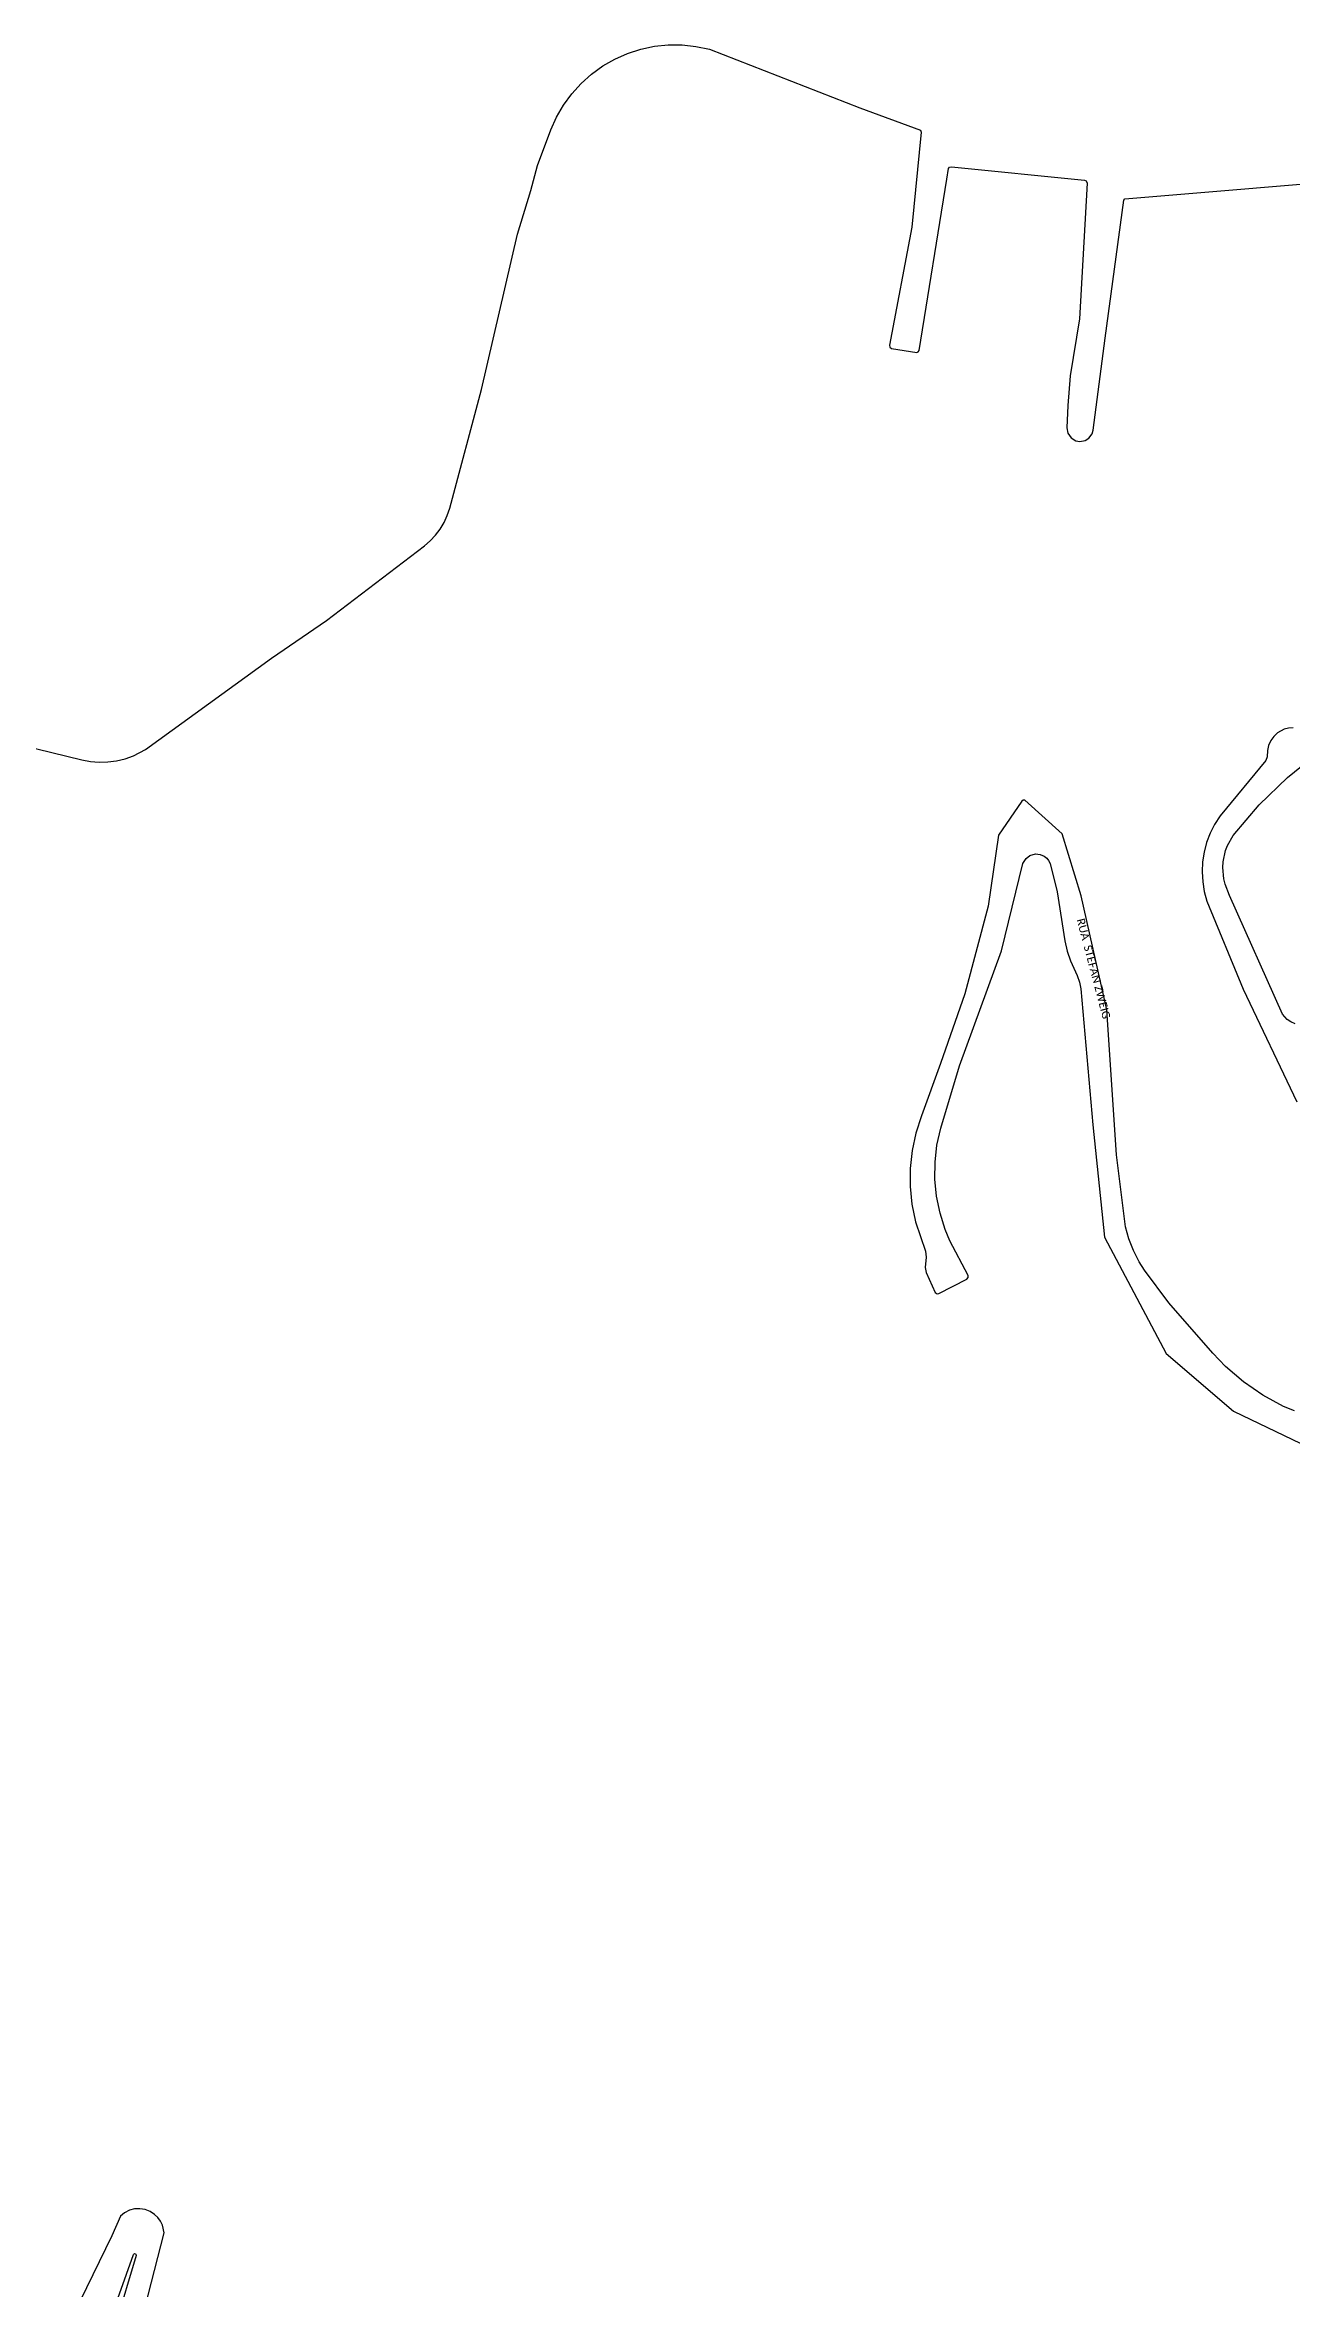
# Model space of a CAD drawing. Header units: millimetres. Extents: x 676447 to 689606, y 7455628 to 7463967.
# Drawn here: x 684855 to 685323, y 7461383 to 7462225 of the extents above; entities that cross this region are included whole.
import ezdxf

# ---------------------------------------------------------------- set-up
doc = ezdxf.new("R2010")
doc.units = ezdxf.units.MM
doc.header["$LTSCALE"] = 0.1
doc.header["$MEASUREMENT"] = 0
doc.layers.add('MUB_QUADRAS', color=7, linetype='Continuous')
doc.layers.add('MUB_SEGMENTO', color=7, linetype='Continuous')
doc.styles.add('Legend', font='calibri.ttf')

msp = doc.modelspace()

# ---------------------------------------------------------------- linework, layer by layer
at = {"layer": 'MUB_QUADRAS', "linetype": 'Continuous'}
for points in [[(684834.76, 7461964.97), (684869.17, 7461956.48), (684872.4, 7461955.89), (684875.68, 7461955.65), (684878.96, 7461955.74), (684882.22, 7461956.18), (684885.41, 7461956.96), (684888.5, 7461958.07), (684893.06, 7461960.43), (684940.32, 7461994.64), (684960.87, 7462008.82), (684997.62, 7462036.72), (684999.8, 7462038.62), (685001.77, 7462040.74), (685003.51, 7462043.06), (685005, 7462045.54), (685006.22, 7462048.16), (685007.16, 7462050.9), (685019.1, 7462095.36), (685032.57, 7462153.7), (685037.48, 7462170.07), (685040.08, 7462179.45), (685045.04, 7462192.79), (685047.17, 7462197.55), (685049.79, 7462202.07), (685052.87, 7462206.28), (685056.37, 7462210.16), (685060.26, 7462213.64), (685064.49, 7462216.7), (685069.01, 7462219.3), (685073.79, 7462221.41), (685078.75, 7462223.02), (685083.86, 7462224.09), (685089.06, 7462224.62), (685094.28, 7462224.61), (685099.47, 7462224.06), (685104.57, 7462222.96), (685160.87, 7462200.98), (685183.66, 7462192.59), (685183.92, 7462191.92), (685180.39, 7462156.31), (685172.08, 7462111.96), (685172.17, 7462111.32), (685172.81, 7462110.81), (685182.24, 7462109.33), (685182.83, 7462109.49), (685183.22, 7462109.98), (685193.49, 7462174.24), (685194.2, 7462178.21), (685194.55, 7462178.72), (685195.26, 7462178.93), (685245.22, 7462173.85), (685245.79, 7462173.6), (685246.12, 7462172.8), (685243.29, 7462121.9), (685239.82, 7462100.58), (685238.95, 7462089.4), (685238.58, 7462081), (685238.96, 7462078.97), (685240.12, 7462077.27), (685241.88, 7462076.19), (685243.4, 7462075.91), (685245.43, 7462076.28), (685246.76, 7462077.09), (685248.02, 7462078.72), (685248.46, 7462080.21), (685252.88, 7462114.67), (685259.93, 7462166.38), (685260.34, 7462166.92), (685357.66, 7462175.06)], [(685323.47, 7461968.58), (685321.7, 7461968.47), (685319.99, 7461968), (685317.59, 7461966.64), (685316.13, 7461965.33), (685314.98, 7461963.74), (685314.19, 7461961.95), (685313.79, 7461960.03), (685313.64, 7461957.61), (685313.1, 7461956.23), (685295.99, 7461935.48), (685293.97, 7461932.34), (685292.29, 7461929.02), (685290.97, 7461925.53), (685290.02, 7461921.92), (685289.45, 7461918.24), (685289.27, 7461914.52), (685289.48, 7461910.79), (685290.08, 7461907.11), (685291.04, 7461903.57), (685304.72, 7461870.51), (685324.73, 7461828.33)], [(685324.14, 7461857.59), (685322.55, 7461858.25), (685321.12, 7461859.22), (685319.44, 7461861.18), (685299.56, 7461905.62), (685297.93, 7461909.92), (685297.39, 7461911.98), (685296.98, 7461916.21), (685297.1, 7461918.34), (685298.02, 7461922.49), (685298.79, 7461924.48), (685300.94, 7461928.14), (685310.69, 7461939.71), (685321.29, 7461949.86), (685326.58, 7461954.11)], [(685323.92, 7461712.45), (685319.81, 7461714.13), (685312.06, 7461718.35), (685304.79, 7461723.36), (685298.08, 7461729.09), (685293.29, 7461734.04), (685276.77, 7461752.9), (685267.67, 7461765.24), (685265.71, 7461768.31), (685263.55, 7461772.5), (685261.83, 7461776.9), (685260.59, 7461781.45), (685257.19, 7461808.41), (685253.5, 7461862.85), (685243.95, 7461905.58), (685236.78, 7461928.82), (685222.76, 7461941.37), (685222.14, 7461941.37), (685221.64, 7461941), (685212.93, 7461928.29), (685209.01, 7461901.65), (685200.24, 7461868.77), (685191.18, 7461842.73), (685184, 7461823.01), (685181.91, 7461816.61), (685180.49, 7461810.02), (685179.77, 7461803.33), (685179.76, 7461796.59), (685180.45, 7461789.89), (685181.84, 7461783.3), (685185.58, 7461772.33), (685185.76, 7461770.06), (685185.46, 7461766.22), (685185.85, 7461764.29), (685189.17, 7461756.86), (685189.93, 7461756.37), (685190.49, 7461756.47), (685201.08, 7461761.82), (685201.59, 7461762.45), (685201.52, 7461763.17), (685194.72, 7461776.21), (685192.94, 7461780.45), (685191, 7461786.58), (685189.71, 7461792.88), (685189.08, 7461799.28), (685189.13, 7461805.71), (685189.85, 7461812.1), (685191.23, 7461818.38), (685198.35, 7461841.83), (685214.05, 7461884.89), (685222.07, 7461917.67), (685223.27, 7461919.59), (685224.64, 7461920.62), (685226.82, 7461921.24), (685228.52, 7461921.09), (685230.09, 7461920.42), (685230.99, 7461919.71), (685231.72, 7461918.84), (685232.29, 7461917.73), (685234.88, 7461907.1), (685237.81, 7461888.7), (685238.66, 7461884.86), (685239.9, 7461881.19), (685242.41, 7461875.7), (685243.26, 7461873.21), (685243.85, 7461870.66), (685248.33, 7461819.64), (685252.63, 7461777.5), (685275.76, 7461733.9), (685301.08, 7461712.28), (685338.73, 7461694.16)], [(684883.32, 7461339.01), (684899.99, 7461404.22), (684899.37, 7461407.15), (684898.64, 7461408.65), (684897.65, 7461410), (684896.45, 7461411.16), (684894.78, 7461412.26), (684892.91, 7461412.98), (684890.93, 7461413.29), (684888.93, 7461413.19), (684887, 7461412.68), (684885.21, 7461411.78), (684883.65, 7461410.52), (684880.37, 7461403.08), (684861.4, 7461364.14)], [(684837.8, 7461320.42), (684856.17, 7461334.06), (684859.72, 7461330.62), (684868.86, 7461341.04), (684888.52, 7461396.08), (684888.92, 7461396.43), (684889.43, 7461396.28), (684889.58, 7461395.75), (684881.97, 7461370.22), (684872.51, 7461343.46), (684870.9, 7461338.45), (684869.41, 7461335.37), (684867.43, 7461332.59), (684862.04, 7461327.13), (684857.11, 7461323.14), (684854.64, 7461321.85)]]:
    msp.add_lwpolyline(points, dxfattribs=at)

# ---------------------------------------------------------------- texts
at = {"layer": 'MUB_SEGMENTO', "color": 253, "style": 'Legend'}
msp.add_text('RUA  STEFAN ZWEIG', height=3, rotation=284.79036, dxfattribs=at).set_placement((685242.19, 7461896.61))

doc.saveas('drawing.dxf')
